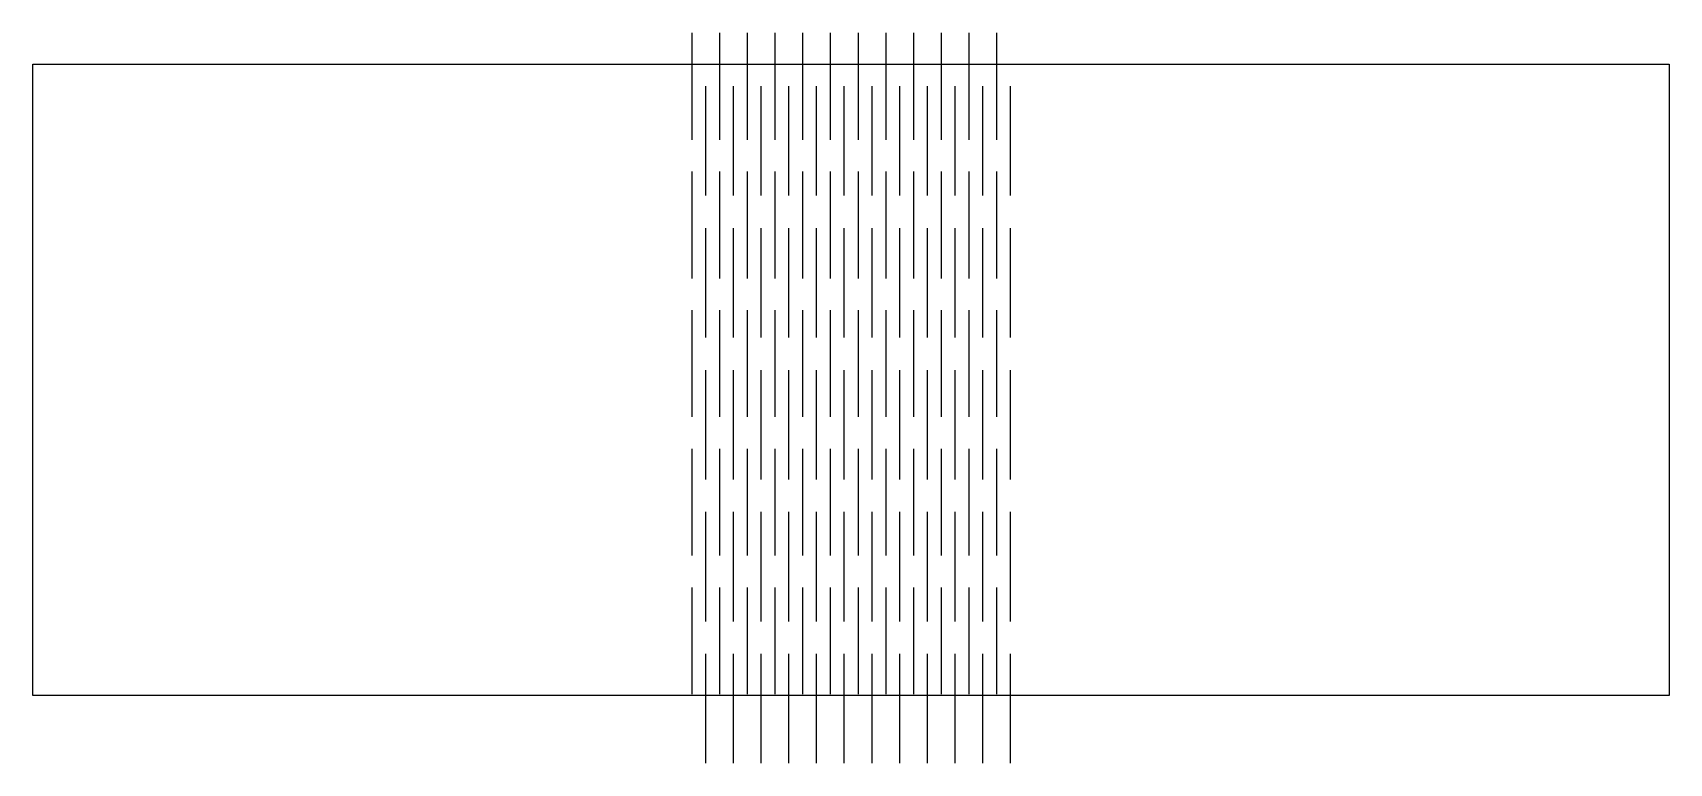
# Model space of a CAD drawing. Extents: x 69 to 521, y 612 to 813.
import ezdxf

# ---------------------------------------------------------------- set-up
doc = ezdxf.new("R2010")
doc.units = 0
doc.layers.add('Calque_1', color=7, linetype='CONTINUOUS')

msp = doc.modelspace()

# ---------------------------------------------------------------- linework, layer by layer
at = {"layer": 'Calque_1', "color": 1}
msp.add_lwpolyline([(68.540669, 804.714769), (520.846512, 804.714769), (520.846512, 630.204191), (68.540669, 630.204191)], close=True, dxfattribs=at)
for points in [[(250.705743, 813.443649), (250.705743, 783.878122), (250.705743, 783.878122), (250.705743, 783.878122)], [(258.354624, 813.443649), (258.354624, 783.878122), (258.354624, 783.878122), (258.354624, 783.878122)], [(266.003528, 813.443649), (266.003528, 783.878122), (266.003528, 783.878122), (266.003528, 783.878122)], [(273.652407, 813.443649), (273.652407, 783.878122), (273.652407, 783.878122), (273.652407, 783.878122)], [(281.301299, 813.443649), (281.301299, 783.878122), (281.301299, 783.878122), (281.301299, 783.878122)], [(288.950179, 813.443649), (288.950179, 783.878122), (288.950179, 783.878122), (288.950179, 783.878122)], [(296.658575, 813.443649), (296.658575, 783.878122), (296.658575, 783.878122), (296.658575, 783.878122)], [(304.307456, 813.443649), (304.307456, 783.878122), (304.307456, 783.878122), (304.307456, 783.878122)], [(311.95636, 813.443649), (311.95636, 783.878122), (311.95636, 783.878122), (311.95636, 783.878122)], [(319.60524, 813.443649), (319.60524, 783.878122), (319.60524, 783.878122), (319.60524, 783.878122)], [(327.254131, 813.443649), (327.254131, 783.878122), (327.254131, 783.878122), (327.254131, 783.878122)], [(334.903011, 813.443649), (334.903011, 783.878122), (334.903011, 783.878122), (334.903011, 783.878122)], [(254.484153, 798.66384), (254.484153, 768.405436), (254.484153, 768.405436), (254.484153, 768.405436)], [(262.133033, 798.66384), (262.133033, 768.405436), (262.133033, 768.405436), (262.133033, 768.405436)], [(269.781938, 798.66384), (269.781938, 768.405436), (269.781938, 768.405436), (269.781938, 768.405436)], [(277.430817, 798.66384), (277.430817, 768.405436), (277.430817, 768.405436), (277.430817, 768.405436)], [(285.079708, 798.66384), (285.079708, 768.405436), (285.079708, 768.405436), (285.079708, 768.405436)], [(292.728589, 798.66384), (292.728589, 768.405436), (292.728589, 768.405436), (292.728589, 768.405436)], [(300.436985, 798.66384), (300.436985, 768.405436), (300.436985, 768.405436), (300.436985, 768.405436)], [(308.085866, 798.66384), (308.085866, 768.405436), (308.085866, 768.405436), (308.085866, 768.405436)], [(315.73477, 798.66384), (315.73477, 768.405436), (315.73477, 768.405436), (315.73477, 768.405436)], [(323.383649, 798.66384), (323.383649, 768.405436), (323.383649, 768.405436), (323.383649, 768.405436)], [(331.03254, 798.66384), (331.03254, 768.405436), (331.03254, 768.405436), (331.03254, 768.405436)], [(338.681421, 798.66384), (338.681421, 768.405436), (338.681421, 768.405436), (338.681421, 768.405436)], [(250.705743, 775.11645), (250.705743, 745.550923), (250.705743, 745.550923), (250.705743, 745.550923)], [(258.354624, 775.11645), (258.354624, 745.550923), (258.354624, 745.550923), (258.354624, 745.550923)], [(266.003528, 775.11645), (266.003528, 745.550923), (266.003528, 745.550923), (266.003528, 745.550923)], [(273.652407, 775.11645), (273.652407, 745.550923), (273.652407, 745.550923), (273.652407, 745.550923)], [(281.301299, 775.11645), (281.301299, 745.550923), (281.301299, 745.550923), (281.301299, 745.550923)], [(288.950179, 775.11645), (288.950179, 745.550923), (288.950179, 745.550923), (288.950179, 745.550923)], [(296.658575, 775.11645), (296.658575, 745.550923), (296.658575, 745.550923), (296.658575, 745.550923)], [(304.307456, 775.11645), (304.307456, 745.550923), (304.307456, 745.550923), (304.307456, 745.550923)], [(311.95636, 775.11645), (311.95636, 745.550923), (311.95636, 745.550923), (311.95636, 745.550923)], [(319.60524, 775.11645), (319.60524, 745.550923), (319.60524, 745.550923), (319.60524, 745.550923)], [(327.254131, 775.11645), (327.254131, 745.550923), (327.254131, 745.550923), (327.254131, 745.550923)], [(334.903011, 775.11645), (334.903011, 745.550923), (334.903011, 745.550923), (334.903011, 745.550923)], [(254.484153, 759.438432), (254.484153, 729.180027), (254.484153, 729.180027), (254.484153, 729.180027)], [(262.133033, 759.438432), (262.133033, 729.180027), (262.133033, 729.180027), (262.133033, 729.180027)], [(269.781938, 759.438432), (269.781938, 729.180027), (269.781938, 729.180027), (269.781938, 729.180027)], [(277.430817, 759.438432), (277.430817, 729.180027), (277.430817, 729.180027), (277.430817, 729.180027)], [(285.079708, 759.438432), (285.079708, 729.180027), (285.079708, 729.180027), (285.079708, 729.180027)], [(292.728589, 759.438432), (292.728589, 729.180027), (292.728589, 729.180027), (292.728589, 729.180027)], [(300.436985, 759.438432), (300.436985, 729.180027), (300.436985, 729.180027), (300.436985, 729.180027)], [(308.085866, 759.438432), (308.085866, 729.180027), (308.085866, 729.180027), (308.085866, 729.180027)], [(315.73477, 759.438432), (315.73477, 729.180027), (315.73477, 729.180027), (315.73477, 729.180027)], [(323.383649, 759.438432), (323.383649, 729.180027), (323.383649, 729.180027), (323.383649, 729.180027)], [(331.03254, 759.438432), (331.03254, 729.180027), (331.03254, 729.180027), (331.03254, 729.180027)], [(338.681421, 759.438432), (338.681421, 729.180027), (338.681421, 729.180027), (338.681421, 729.180027)], [(250.705743, 736.789271), (250.705743, 707.223744), (250.705743, 707.223744), (250.705743, 707.223744)], [(258.354624, 736.789271), (258.354624, 707.223744), (258.354624, 707.223744), (258.354624, 707.223744)], [(266.003528, 736.789271), (266.003528, 707.223744), (266.003528, 707.223744), (266.003528, 707.223744)], [(273.652407, 736.789271), (273.652407, 707.223744), (273.652407, 707.223744), (273.652407, 707.223744)], [(281.301299, 736.789271), (281.301299, 707.223744), (281.301299, 707.223744), (281.301299, 707.223744)], [(288.950179, 736.789271), (288.950179, 707.223744), (288.950179, 707.223744), (288.950179, 707.223744)], [(296.658575, 736.789271), (296.658575, 707.223744), (296.658575, 707.223744), (296.658575, 707.223744)], [(304.307456, 736.789271), (304.307456, 707.223744), (304.307456, 707.223744), (304.307456, 707.223744)], [(311.95636, 736.789271), (311.95636, 707.223744), (311.95636, 707.223744), (311.95636, 707.223744)], [(319.60524, 736.789271), (319.60524, 707.223744), (319.60524, 707.223744), (319.60524, 707.223744)], [(327.254131, 736.789271), (327.254131, 707.223744), (327.254131, 707.223744), (327.254131, 707.223744)], [(334.903011, 736.789271), (334.903011, 707.223744), (334.903011, 707.223744), (334.903011, 707.223744)], [(254.484153, 720.213044), (254.484153, 689.95464), (254.484153, 689.95464), (254.484153, 689.95464)], [(262.133033, 720.213044), (262.133033, 689.95464), (262.133033, 689.95464), (262.133033, 689.95464)], [(269.781938, 720.213044), (269.781938, 689.95464), (269.781938, 689.95464), (269.781938, 689.95464)], [(277.430817, 720.213044), (277.430817, 689.95464), (277.430817, 689.95464), (277.430817, 689.95464)], [(285.079708, 720.213044), (285.079708, 689.95464), (285.079708, 689.95464), (285.079708, 689.95464)], [(292.728589, 720.213044), (292.728589, 689.95464), (292.728589, 689.95464), (292.728589, 689.95464)], [(300.436985, 720.213044), (300.436985, 689.95464), (300.436985, 689.95464), (300.436985, 689.95464)], [(308.085866, 720.213044), (308.085866, 689.95464), (308.085866, 689.95464), (308.085866, 689.95464)], [(315.73477, 720.213044), (315.73477, 689.95464), (315.73477, 689.95464), (315.73477, 689.95464)], [(323.383649, 720.213044), (323.383649, 689.95464), (323.383649, 689.95464), (323.383649, 689.95464)], [(331.03254, 720.213044), (331.03254, 689.95464), (331.03254, 689.95464), (331.03254, 689.95464)], [(338.681421, 720.213044), (338.681421, 689.95464), (338.681421, 689.95464), (338.681421, 689.95464)], [(250.705743, 698.462084), (250.705743, 668.896559), (250.705743, 668.896559), (250.705743, 668.896559)], [(258.354624, 698.462084), (258.354624, 668.896559), (258.354624, 668.896559), (258.354624, 668.896559)], [(266.003528, 698.462084), (266.003528, 668.896559), (266.003528, 668.896559), (266.003528, 668.896559)], [(273.652407, 698.462084), (273.652407, 668.896559), (273.652407, 668.896559), (273.652407, 668.896559)], [(281.301299, 698.462084), (281.301299, 668.896559), (281.301299, 668.896559), (281.301299, 668.896559)], [(288.950179, 698.462084), (288.950179, 668.896559), (288.950179, 668.896559), (288.950179, 668.896559)], [(296.658575, 698.462084), (296.658575, 668.896559), (296.658575, 668.896559), (296.658575, 668.896559)], [(304.307456, 698.462084), (304.307456, 668.896559), (304.307456, 668.896559), (304.307456, 668.896559)], [(311.95636, 698.462084), (311.95636, 668.896559), (311.95636, 668.896559), (311.95636, 668.896559)], [(319.60524, 698.462084), (319.60524, 668.896559), (319.60524, 668.896559), (319.60524, 668.896559)], [(327.254131, 698.462084), (327.254131, 668.896559), (327.254131, 668.896559), (327.254131, 668.896559)], [(334.903011, 698.462084), (334.903011, 668.896559), (334.903011, 668.896559), (334.903011, 668.896559)], [(254.484153, 680.987647), (254.484153, 650.729246), (254.484153, 650.729246), (254.484153, 650.729246)], [(262.133033, 680.987647), (262.133033, 650.729246), (262.133033, 650.729246), (262.133033, 650.729246)], [(269.781938, 680.987647), (269.781938, 650.729246), (269.781938, 650.729246), (269.781938, 650.729246)], [(277.430817, 680.987647), (277.430817, 650.729246), (277.430817, 650.729246), (277.430817, 650.729246)], [(285.079708, 680.987647), (285.079708, 650.729246), (285.079708, 650.729246), (285.079708, 650.729246)], [(292.728589, 680.987647), (292.728589, 650.729246), (292.728589, 650.729246), (292.728589, 650.729246)], [(300.436985, 680.987647), (300.436985, 650.729246), (300.436985, 650.729246), (300.436985, 650.729246)], [(308.085866, 680.987647), (308.085866, 650.729246), (308.085866, 650.729246), (308.085866, 650.729246)], [(315.73477, 680.987647), (315.73477, 650.729246), (315.73477, 650.729246), (315.73477, 650.729246)], [(323.383649, 680.987647), (323.383649, 650.729246), (323.383649, 650.729246), (323.383649, 650.729246)], [(331.03254, 680.987647), (331.03254, 650.729246), (331.03254, 650.729246), (331.03254, 650.729246)], [(338.681421, 680.987647), (338.681421, 650.729246), (338.681421, 650.729246), (338.681421, 650.729246)], [(250.705743, 660.134885), (250.705743, 630.569415), (250.705743, 630.569415), (250.705743, 630.569415)], [(258.354624, 660.134885), (258.354624, 630.569415), (258.354624, 630.569415), (258.354624, 630.569415)], [(266.003528, 660.134885), (266.003528, 630.569415), (266.003528, 630.569415), (266.003528, 630.569415)], [(273.652407, 660.134885), (273.652407, 630.569415), (273.652407, 630.569415), (273.652407, 630.569415)], [(281.301299, 660.134885), (281.301299, 630.569415), (281.301299, 630.569415), (281.301299, 630.569415)], [(288.950179, 660.134885), (288.950179, 630.569415), (288.950179, 630.569415), (288.950179, 630.569415)], [(296.658575, 660.134885), (296.658575, 630.569415), (296.658575, 630.569415), (296.658575, 630.569415)], [(304.307456, 660.134885), (304.307456, 630.569415), (304.307456, 630.569415), (304.307456, 630.569415)], [(311.95636, 660.134885), (311.95636, 630.569415), (311.95636, 630.569415), (311.95636, 630.569415)], [(319.60524, 660.134885), (319.60524, 630.569415), (319.60524, 630.569415), (319.60524, 630.569415)], [(327.254131, 660.134885), (327.254131, 630.569415), (327.254131, 630.569415), (327.254131, 630.569415)], [(334.903011, 660.134885), (334.903011, 630.569415), (334.903011, 630.569415), (334.903011, 630.569415)], [(254.484153, 641.762239), (254.484153, 611.503893), (254.484153, 611.503893), (254.484153, 611.503893)], [(262.133033, 641.762239), (262.133033, 611.503893), (262.133033, 611.503893), (262.133033, 611.503893)], [(269.781938, 641.762239), (269.781938, 611.503893), (269.781938, 611.503893), (269.781938, 611.503893)], [(277.430817, 641.762239), (277.430817, 611.503893), (277.430817, 611.503893), (277.430817, 611.503893)], [(285.079708, 641.762239), (285.079708, 611.503893), (285.079708, 611.503893), (285.079708, 611.503893)], [(292.728589, 641.762239), (292.728589, 611.503893), (292.728589, 611.503893), (292.728589, 611.503893)], [(300.436985, 641.762239), (300.436985, 611.503893), (300.436985, 611.503893), (300.436985, 611.503893)], [(308.085866, 641.762239), (308.085866, 611.503893), (308.085866, 611.503893), (308.085866, 611.503893)], [(315.73477, 641.762239), (315.73477, 611.503893), (315.73477, 611.503893), (315.73477, 611.503893)], [(323.383649, 641.762239), (323.383649, 611.503893), (323.383649, 611.503893), (323.383649, 611.503893)], [(331.03254, 641.762239), (331.03254, 611.503893), (331.03254, 611.503893), (331.03254, 611.503893)], [(338.681421, 641.762239), (338.681421, 611.503893), (338.681421, 611.503893), (338.681421, 611.503893)]]:
    msp.add_open_spline(points, degree=3, dxfattribs=at)

doc.saveas('drawing.dxf')
